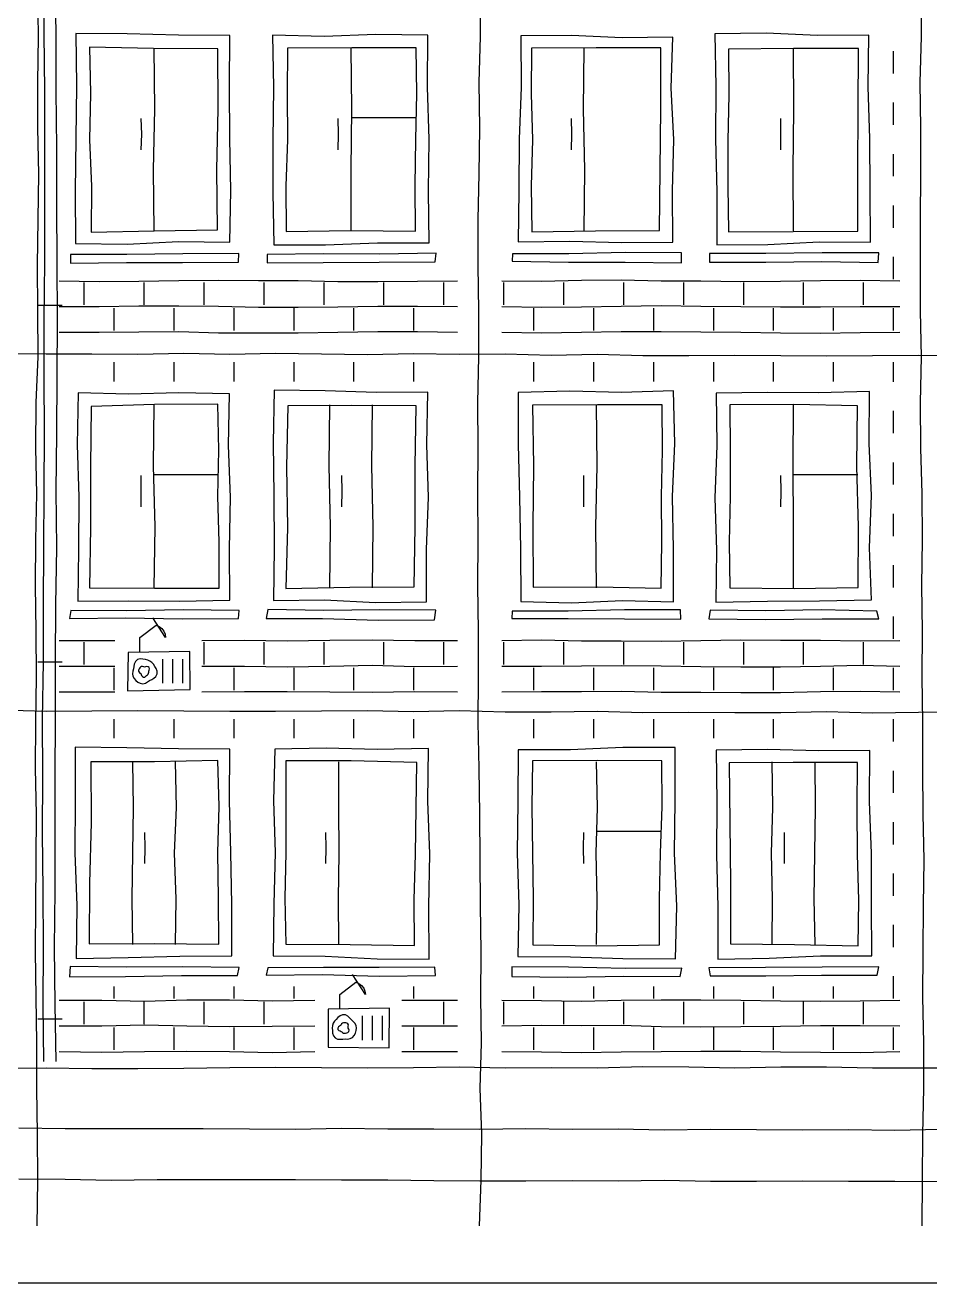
# Model space of a CAD drawing. Header units: millimetres. Extents: x 0 to 655, y 0 to 345.
# Drawn here: x 86.2 to 149.5, y 180 to 268.1 of the extents above; entities that cross this region are included whole.
import ezdxf

# ---------------------------------------------------------------- set-up
doc = ezdxf.new("R2010")
doc.units = ezdxf.units.MM
for name, color, linetype, true_color in [('01_KARKAS', 1, 'Continuous', 0xd62728), ('02_PROYOMY', 5, 'Continuous', 0x1f5fd6), ('04_KLADKA', 32, 'Continuous', 0x8c5a2b), ('05_KONDICIONERY', 6, 'Continuous', 0xc512c5), ('06_VODOSTOK', 4, 'Continuous', 0x0f9aa0), ('07_TSEKOL', 30, 'Continuous', 0xe68a00)]:
    doc.layers.add(name, color=color, linetype=linetype, true_color=true_color)

msp = doc.modelspace()

# ---------------------------------------------------------------- linework, layer by layer
at = {"layer": '01_KARKAS'}
for points in [[(87, 184), (87.046, 187.204), (87.027, 190.408), (86.983, 193.612), (86.989, 196.816), (86.933, 200.02), (86.878, 203.224), (86.912, 206.429), (86.94, 209.633), (86.949, 212.837), (86.882, 216.041), (86.903, 219.245), (86.957, 222.449), (86.925, 225.653), (86.888, 228.857), (86.922, 232.061), (86.972, 235.265), (86.92, 238.469), (86.938, 241.673), (87.064, 244.878), (87.062, 248.082), (87.037, 251.286), (87.084, 254.49), (87.112, 257.694), (87.057, 260.898), (87.054, 264.102), (87.104, 267.306), (87.052, 270.51)], [(118, 184), (118.114, 187.204), (118.156, 190.408), (118.047, 193.612), (118.13, 196.816), (118.075, 200.02), (118.112, 203.224), (118.064, 206.429), (118.038, 209.633), (118.015, 212.837), (117.979, 216.041), (117.91, 219.245), (117.932, 222.449), (117.934, 225.653), (117.878, 228.857), (117.91, 232.061), (117.877, 235.265), (117.902, 238.469), (117.869, 241.673), (117.947, 244.878), (117.947, 248.082), (117.9, 251.286), (117.91, 254.49), (117.969, 257.694), (118.024, 260.898), (117.979, 264.102), (118.056, 267.306), (118.044, 270.51)], [(149, 184), (149.026, 187.204), (149.04, 190.408), (149.117, 193.612), (149.121, 196.816), (149.061, 200.02), (149.071, 203.224), (149.103, 206.429), (149.154, 209.633), (149.068, 212.837), (149.053, 216.041), (149.051, 219.245), (148.998, 222.449), (149.018, 225.653), (148.978, 228.857), (149.022, 232.061), (148.998, 235.265), (148.901, 238.469), (148.882, 241.673), (148.967, 244.878), (148.897, 248.082), (148.882, 251.286), (148.885, 254.49), (148.909, 257.694), (148.915, 260.898), (148.857, 264.102), (148.955, 267.306), (148.973, 270.51)], [(84.412, 245.1), (87.629, 245.081), (90.845, 245.076), (94.062, 245.067), (97.278, 245.133), (100.495, 245.057), (103.711, 245.137), (106.928, 245.08), (110.144, 245.047), (113.361, 245.096), (116.577, 245.065), (119.794, 245.09), (123.01, 244.998), (126.227, 245.05), (129.443, 244.965), (132.66, 244.973), (135.876, 244.989), (139.093, 244.967), (142.309, 244.954), (145.526, 244.976), (148.742, 244.986), (151.959, 244.94)], [(84.412, 220.141), (87.629, 220.061), (90.845, 220.062), (94.062, 220.099), (97.278, 220.074), (100.495, 220.051), (103.711, 220.048), (106.928, 220.071), (110.144, 220.106), (113.361, 220.028), (116.577, 220.091), (119.794, 220.001), (123.01, 220.011), (126.227, 220.049), (129.443, 219.965), (132.66, 219.99), (135.876, 219.961), (139.093, 219.959), (142.309, 220.023), (145.526, 219.932), (148.742, 219.985), (151.959, 219.997)], [(84.412, 195.041), (87.629, 195.07), (90.845, 195.019), (94.062, 195.02), (97.278, 195.051), (100.495, 195.088), (103.711, 195.115), (106.928, 195.091), (110.144, 195.066), (113.361, 195.08), (116.577, 195.127), (119.794, 195.067), (123.01, 195.081), (126.227, 195.064), (129.443, 195.148), (132.66, 195.128), (135.876, 195.069), (139.093, 195.124), (142.309, 195.139), (145.526, 195.068), (148.742, 195.066), (151.959, 195.056)], [(83.2, 180), (86.4, 180), (89.6, 180), (92.8, 180), (96, 180), (99.2, 180), (102.4, 180), (105.6, 180), (108.8, 180), (112, 180), (115.2, 180), (118.4, 180), (121.6, 180), (124.8, 180), (128, 180), (131.2, 180), (134.4, 180), (137.6, 180), (140.8, 180), (144, 180), (147.2, 180), (150.4, 180)]]:
    msp.add_lwpolyline(points, dxfattribs=at)
at = {"layer": '02_PROYOMY'}
for points in [[(89.719, 267.528), (89.766, 263.849), (89.725, 260.17), (89.678, 256.491), (89.7, 252.813)], [(100.492, 267.396), (96.9, 267.399), (93.31, 267.496), (89.719, 267.528)], [(100.495, 252.902), (100.574, 256.526), (100.502, 260.149), (100.483, 263.773), (100.492, 267.396)], [(114.371, 267.397), (110.741, 267.46), (107.11, 267.304), (103.48, 267.402)], [(103.48, 267.402), (103.566, 263.733), (103.516, 260.063), (103.507, 256.394), (103.58, 252.725)], [(114.473, 252.854), (114.422, 256.49), (114.461, 260.126), (114.354, 263.761), (114.371, 267.397)], [(120.898, 267.363), (120.912, 263.752), (120.781, 260.143), (120.738, 256.533), (120.706, 252.923)], [(131.527, 267.277), (127.983, 267.211), (124.442, 267.387), (120.898, 267.363)], [(131.541, 252.904), (131.505, 256.497), (131.615, 260.091), (131.431, 263.684), (131.527, 267.277)], [(145.272, 267.402), (141.677, 267.392), (138.083, 267.539), (134.488, 267.501)], [(134.488, 267.501), (134.544, 263.808), (134.515, 260.115), (134.63, 256.423), (134.611, 252.73)], [(145.38, 252.916), (145.353, 256.538), (145.347, 260.159), (145.229, 263.78), (145.272, 267.402)], [(99.665, 266.44), (95.165, 266.484), (90.665, 266.561)], [(90.665, 266.561), (90.753, 263.321), (90.678, 260.08), (90.803, 256.841), (90.778, 253.6)], [(95.2, 253.7), (95.149, 257.967), (95.241, 262.233), (95.2, 266.5)], [(99.646, 253.778), (99.589, 257.999), (99.694, 262.219), (99.665, 266.44)], [(104.531, 266.495), (104.522, 263.283), (104.549, 260.07), (104.434, 256.859), (104.454, 253.647)], [(113.566, 266.513), (109.048, 266.528), (104.531, 266.495)], [(109, 253.7), (108.994, 257.967), (109.049, 262.233), (109, 266.5)], [(113.512, 253.672), (113.495, 256.883), (113.532, 260.093), (113.594, 263.303), (113.566, 266.513)], [(121.629, 266.506), (121.607, 263.29), (121.7, 260.074), (121.609, 256.858), (121.648, 253.642)], [(130.686, 266.512), (126.157, 266.523), (121.629, 266.506)], [(125.336, 253.7), (125.379, 257.967), (125.282, 262.233), (125.336, 266.5)], [(130.609, 253.713), (130.659, 257.979), (130.685, 262.245), (130.686, 266.512)], [(135.432, 266.435), (135.453, 263.234), (135.399, 260.032), (135.382, 256.831), (135.429, 253.63)], [(144.546, 266.465), (139.989, 266.467), (135.432, 266.435)], [(140, 253.7), (139.96, 257.967), (140.012, 262.233), (140, 266.5)], [(144.493, 253.676), (144.506, 257.939), (144.519, 262.202), (144.546, 266.465)], [(94.3, 259.37), (94.334, 260.465), (94.3, 261.56)], [(108.1, 259.37), (108.122, 260.465), (108.1, 261.56)], [(109, 261.636), (113.5, 261.636)], [(124.436, 259.37), (124.456, 260.465), (124.436, 261.56)], [(139.1, 259.37), (139.102, 260.465), (139.1, 261.56)], [(90.778, 253.6), (95.212, 253.703), (99.646, 253.778)], [(89.7, 252.813), (93.299, 252.756), (96.896, 252.953), (100.495, 252.902)], [(104.454, 253.647), (108.983, 253.713), (113.512, 253.672)], [(120.706, 252.923), (124.318, 252.972), (127.929, 252.872), (131.541, 252.904)], [(121.648, 253.642), (126.128, 253.709), (130.609, 253.713)], [(134.611, 252.73), (138.201, 252.74), (141.789, 252.932), (145.38, 252.916)], [(135.429, 253.63), (139.961, 253.658), (144.493, 253.676)], [(89.349, 252.033), (89.338, 251.438)], [(101.136, 252.113), (97.207, 252.1), (93.278, 252.04), (89.349, 252.033)], [(101.102, 251.515), (101.136, 252.113)], [(114.954, 252.133), (111.009, 252.075), (107.063, 252.08), (103.117, 252.032)], [(103.117, 252.032), (103.125, 251.468)], [(103.58, 252.725), (107.212, 252.711), (110.841, 252.871), (114.473, 252.854)], [(114.876, 251.534), (114.954, 252.133)], [(120.307, 252.097), (120.28, 251.569)], [(132.144, 252.164), (128.198, 252.186), (124.253, 252.089), (120.307, 252.097)], [(132.153, 251.45), (132.144, 252.164)], [(145.962, 252.161), (142.009, 252.155), (138.057, 252.117), (134.104, 252.108)], [(134.104, 252.108), (134.116, 251.516)], [(145.911, 251.493), (145.962, 252.161)], [(89.338, 251.438), (93.259, 251.48), (97.181, 251.48), (101.102, 251.515)], [(103.125, 251.468), (107.042, 251.484), (110.959, 251.508), (114.876, 251.534)], [(120.28, 251.569), (124.238, 251.505), (128.195, 251.495), (132.153, 251.45)], [(134.116, 251.516), (138.048, 251.5), (141.979, 251.542), (145.911, 251.493)], [(89.875, 242.361), (89.812, 238.708), (89.916, 235.055), (89.898, 231.402), (89.861, 227.749)], [(100.471, 242.271), (96.939, 242.363), (93.407, 242.263), (89.875, 242.361)], [(103.597, 242.528), (103.539, 238.846), (103.588, 235.164), (103.607, 231.482), (103.55, 227.8)], [(114.38, 242.388), (110.785, 242.374), (107.191, 242.483), (103.597, 242.528)], [(114.271, 227.709), (114.269, 231.379), (114.415, 235.048), (114.297, 238.719), (114.38, 242.388)], [(131.576, 242.491), (127.949, 242.378), (124.32, 242.464), (120.692, 242.386)], [(120.692, 242.386), (120.707, 238.724), (120.795, 235.063), (120.866, 231.402), (120.881, 227.74)], [(131.584, 227.704), (131.582, 231.401), (131.519, 235.097), (131.674, 238.794), (131.576, 242.491)], [(134.583, 242.32), (134.618, 238.659), (134.488, 234.998), (134.597, 231.337), (134.542, 227.676)], [(145.308, 242.437), (141.733, 242.355), (138.158, 242.367), (134.583, 242.32)], [(145.448, 227.86), (145.323, 231.503), (145.454, 235.149), (145.28, 238.792), (145.308, 242.437)], [(99.656, 241.555), (95.225, 241.527), (90.797, 241.403)], [(95.2, 228.7), (95.268, 232.967), (95.162, 237.233), (95.2, 241.5)], [(99.76, 228.656), (99.761, 231.881), (99.661, 235.105), (99.723, 238.331), (99.656, 241.555)], [(100.497, 227.82), (100.484, 231.433), (100.559, 235.046), (100.399, 238.658), (100.471, 242.271)], [(104.559, 241.437), (104.474, 237.176), (104.548, 232.913), (104.432, 228.652)], [(113.562, 241.445), (109.06, 241.461), (104.559, 241.437)], [(107.5, 228.7), (107.553, 232.967), (107.471, 237.233), (107.5, 241.5)], [(110.5, 228.7), (110.539, 232.967), (110.453, 237.233), (110.5, 241.5)], [(113.407, 228.763), (113.485, 232.99), (113.482, 237.218), (113.562, 241.445)], [(130.792, 241.518), (126.254, 241.516), (121.716, 241.481)], [(121.716, 241.481), (121.769, 237.234), (121.725, 232.986), (121.743, 228.739)], [(126.2, 228.7), (126.14, 232.967), (126.238, 237.233), (126.2, 241.5)], [(130.711, 228.678), (130.769, 231.888), (130.733, 235.098), (130.806, 238.308), (130.792, 241.518)], [(135.538, 241.504), (135.555, 238.303), (135.546, 235.102), (135.489, 231.901), (135.537, 228.7)], [(144.466, 241.451), (140.002, 241.523), (135.538, 241.504)], [(140, 228.7), (139.999, 232.967), (139.976, 237.233), (140, 241.5)], [(144.515, 228.714), (144.534, 232.959), (144.436, 237.205), (144.466, 241.451)], [(90.797, 241.403), (90.744, 237.168), (90.75, 232.933), (90.668, 228.698)], [(94.3, 234.37), (94.292, 235.465), (94.3, 236.56)], [(95.2, 236.636), (99.7, 236.636)], [(108.35, 234.37), (108.367, 235.465), (108.35, 236.56)], [(125.3, 234.37), (125.3, 235.465), (125.3, 236.56)], [(139.1, 234.37), (139.136, 235.465), (139.1, 236.56)], [(140, 236.636), (144.5, 236.636)], [(90.668, 228.698), (95.214, 228.667), (99.76, 228.656)], [(104.432, 228.652), (108.919, 228.738), (113.407, 228.763)], [(121.743, 228.739), (126.227, 228.751), (130.711, 228.678)], [(135.537, 228.7), (140.026, 228.649), (144.515, 228.714)], [(89.861, 227.749), (93.406, 227.791), (96.952, 227.748), (100.497, 227.82)], [(103.55, 227.8), (107.124, 227.844), (110.697, 227.672), (114.271, 227.709)], [(120.881, 227.74), (124.448, 227.64), (128.016, 227.805), (131.584, 227.704)], [(134.542, 227.676), (138.177, 227.767), (141.813, 227.774), (145.448, 227.86)], [(89.354, 227.11), (89.272, 226.54)], [(89.272, 226.54), (93.218, 226.579), (97.164, 226.515), (101.111, 226.551)], [(101.158, 227.092), (97.223, 227.149), (93.289, 227.083), (89.354, 227.11)], [(101.111, 226.551), (101.158, 227.092)], [(103.161, 227.162), (103.056, 226.546)], [(103.056, 226.546), (106.984, 226.545), (110.91, 226.436), (114.837, 226.452)], [(114.939, 227.125), (111.013, 227.149), (107.087, 227.114), (103.161, 227.162)], [(114.837, 226.452), (114.939, 227.125)], [(120.282, 227.065), (120.26, 226.534)], [(120.26, 226.534), (124.209, 226.532), (128.158, 226.521), (132.108, 226.502)], [(132.075, 227.152), (128.144, 227.14), (124.213, 227.047), (120.282, 227.065)], [(132.108, 226.502), (132.075, 227.152)], [(134.152, 227.123), (134.052, 226.519)], [(134.052, 226.519), (138.024, 226.477), (141.995, 226.52), (145.967, 226.507)], [(145.834, 227.067), (141.94, 227.138), (138.046, 227.07), (134.152, 227.123)], [(145.967, 226.507), (145.834, 227.067)], [(89.679, 217.522), (89.674, 213.825), (89.651, 210.127), (89.794, 206.43), (89.734, 202.733)], [(100.503, 217.382), (96.895, 217.421), (93.287, 217.47), (89.679, 217.522)], [(100.65, 202.906), (100.647, 206.526), (100.578, 210.144), (100.484, 213.762), (100.503, 217.382)], [(103.653, 217.387), (103.55, 213.768), (103.679, 210.148), (103.576, 206.53), (103.549, 202.911)], [(114.422, 217.434), (110.833, 217.367), (107.242, 217.454), (103.653, 217.387)], [(114.462, 202.677), (114.446, 206.366), (114.508, 210.055), (114.371, 213.744), (114.422, 217.434)], [(120.699, 217.35), (120.678, 213.728), (120.628, 210.106), (120.746, 206.484), (120.682, 202.863)], [(131.702, 217.503), (128.034, 217.494), (124.367, 217.346), (120.699, 217.35)], [(131.714, 202.697), (131.811, 206.399), (131.66, 210.1), (131.702, 213.802), (131.702, 217.503)], [(145.334, 217.295), (141.747, 217.279), (138.161, 217.353), (134.574, 217.318)], [(134.574, 217.318), (134.629, 213.657), (134.601, 209.994), (134.694, 206.333), (134.7, 202.671)], [(145.483, 202.909), (145.456, 206.506), (145.454, 210.102), (145.32, 213.698), (145.334, 217.295)], [(90.773, 216.5), (90.782, 212.253), (90.682, 208.007), (90.66, 203.76)], [(99.667, 216.59), (95.221, 216.507), (90.773, 216.5)], [(93.7, 203.7), (93.655, 206.9), (93.71, 210.1), (93.749, 213.3), (93.7, 216.5)], [(96.7, 203.7), (96.749, 206.9), (96.629, 210.1), (96.773, 213.3), (96.7, 216.5)], [(99.732, 203.724), (99.712, 206.94), (99.664, 210.157), (99.754, 213.374), (99.667, 216.59)], [(104.425, 216.568), (104.421, 213.36), (104.424, 210.152), (104.366, 206.945), (104.418, 203.737)], [(113.596, 216.45), (109.011, 216.56), (104.425, 216.568)], [(108.136, 203.7), (108.122, 206.9), (108.161, 210.1), (108.15, 213.3), (108.136, 216.5)], [(113.445, 203.623), (113.426, 206.83), (113.507, 210.036), (113.562, 213.243), (113.596, 216.45)], [(121.704, 216.573), (121.67, 213.352), (121.711, 210.131), (121.749, 206.91), (121.731, 203.69)], [(130.757, 216.572), (126.23, 216.594), (121.704, 216.573)], [(126.2, 203.7), (126.237, 206.9), (126.171, 210.1), (126.256, 213.3), (126.2, 216.5)], [(130.604, 203.671), (130.605, 206.896), (130.676, 210.121), (130.788, 213.346), (130.757, 216.572)], [(144.474, 216.453), (139.977, 216.447), (135.481, 216.424)], [(135.481, 216.424), (135.525, 212.203), (135.568, 207.981), (135.586, 203.76)], [(138.5, 203.7), (138.514, 206.9), (138.449, 210.1), (138.539, 213.3), (138.5, 216.5)], [(141.5, 203.7), (141.446, 206.9), (141.494, 210.1), (141.541, 213.3), (141.5, 216.5)], [(144.514, 203.601), (144.556, 206.814), (144.462, 210.027), (144.459, 213.24), (144.474, 216.453)], [(94.55, 209.37), (94.565, 210.465), (94.55, 211.56)], [(107.236, 209.37), (107.261, 210.465), (107.236, 211.56)], [(125.3, 209.37), (125.279, 210.465), (125.3, 211.56)], [(126.2, 211.636), (130.7, 211.636)], [(139.35, 209.37), (139.349, 210.465), (139.35, 211.56)], [(90.66, 203.76), (95.196, 203.768), (99.732, 203.724)], [(104.418, 203.737), (108.932, 203.71), (113.445, 203.623)], [(121.731, 203.69), (126.167, 203.614), (130.604, 203.671)], [(135.586, 203.76), (140.051, 203.706), (144.514, 203.601)], [(89.734, 202.733), (93.373, 202.785), (97.01, 202.892), (100.65, 202.906)], [(103.549, 202.911), (107.187, 202.877), (110.823, 202.694), (114.462, 202.677)], [(120.682, 202.863), (124.36, 202.833), (128.036, 202.717), (131.714, 202.697)], [(134.7, 202.671), (138.295, 202.743), (141.887, 202.898), (145.483, 202.909)], [(89.327, 202.157), (89.271, 201.442)], [(101.161, 202.084), (97.217, 202.148), (93.272, 202.105), (89.327, 202.157)], [(101.041, 201.533), (101.161, 202.084)], [(103.159, 202.071), (103.052, 201.554)], [(114.855, 202.111), (110.956, 202.084), (107.057, 202.096), (103.159, 202.071)], [(114.907, 201.542), (114.855, 202.111)], [(120.268, 202.132), (120.255, 201.454)], [(132.166, 202.037), (128.2, 202.027), (124.234, 202.119), (120.268, 202.132)], [(132.044, 201.469), (132.166, 202.037)], [(145.959, 202.128), (141.995, 202.108), (138.03, 202.092), (134.066, 202.068)], [(134.066, 202.068), (134.146, 201.503)], [(145.858, 201.551), (145.959, 202.128)], [(89.271, 201.442), (93.194, 201.452), (97.117, 201.541), (101.041, 201.533)], [(103.052, 201.554), (107.004, 201.602), (110.955, 201.495), (114.907, 201.542)], [(120.255, 201.454), (124.184, 201.423), (128.114, 201.479), (132.044, 201.469)], [(134.146, 201.503), (138.05, 201.502), (141.954, 201.55), (145.858, 201.551)]]:
    msp.add_lwpolyline(points, dxfattribs=at)
at = {"layer": '04_KLADKA'}
for points in [[(147, 264.72), (147, 266.28)], [(147, 261.12), (147, 262.68)], [(147, 257.52), (147, 259.08)], [(147, 253.92), (147, 255.48)], [(147, 250.32), (147, 251.88)], [(88.55, 250.2), (91.34, 250.151), (94.13, 250.174), (96.92, 250.214), (99.71, 250.255), (102.5, 250.223), (105.29, 250.215), (108.08, 250.144), (110.87, 250.149), (113.66, 250.174), (116.45, 250.2)], [(119.55, 250.2), (122.34, 250.186), (125.13, 250.245), (127.92, 250.263), (130.71, 250.204), (133.5, 250.187), (136.29, 250.15), (139.08, 250.176), (141.87, 250.221), (144.66, 250.255), (147.45, 250.2)], [(90.3, 248.52), (90.3, 250.08)], [(94.5, 248.52), (94.5, 250.08)], [(98.7, 248.52), (98.7, 250.08)], [(102.9, 248.52), (102.9, 250.08)], [(107.1, 248.52), (107.1, 250.08)], [(111.3, 248.52), (111.3, 250.08)], [(115.5, 248.52), (115.5, 250.08)], [(119.7, 248.52), (119.7, 250.08)], [(123.9, 248.52), (123.9, 250.08)], [(128.1, 248.52), (128.1, 250.08)], [(132.3, 248.52), (132.3, 250.08)], [(136.5, 248.52), (136.5, 250.08)], [(140.7, 248.52), (140.7, 250.08)], [(144.9, 248.52), (144.9, 250.08)], [(88.55, 248.4), (91.34, 248.399), (94.13, 248.442), (96.92, 248.441), (99.71, 248.432), (102.5, 248.36), (105.29, 248.356), (108.08, 248.382), (110.87, 248.42), (113.66, 248.419), (116.45, 248.4)], [(92.4, 246.72), (92.4, 248.28)], [(96.6, 246.72), (96.6, 248.28)], [(100.8, 246.72), (100.8, 248.28)], [(105, 246.72), (105, 248.28)], [(109.2, 246.72), (109.2, 248.28)], [(113.4, 246.72), (113.4, 248.28)], [(119.55, 248.4), (122.34, 248.342), (125.13, 248.382), (127.92, 248.431), (130.71, 248.46), (133.5, 248.432), (136.29, 248.392), (139.08, 248.369), (141.87, 248.387), (144.66, 248.391), (147.45, 248.4)], [(121.8, 246.72), (121.8, 248.28)], [(126, 246.72), (126, 248.28)], [(130.2, 246.72), (130.2, 248.28)], [(134.4, 246.72), (134.4, 248.28)], [(138.6, 246.72), (138.6, 248.28)], [(142.8, 246.72), (142.8, 248.28)], [(147, 246.72), (147, 248.28)], [(88.55, 246.6), (91.34, 246.609), (94.13, 246.635), (96.92, 246.639), (99.71, 246.56), (102.5, 246.562), (105.29, 246.555), (108.08, 246.596), (110.87, 246.642), (113.66, 246.653), (116.45, 246.6)], [(119.55, 246.6), (122.34, 246.563), (125.13, 246.597), (127.92, 246.64), (130.71, 246.654), (133.5, 246.625), (136.29, 246.609), (139.08, 246.546), (141.87, 246.534), (144.66, 246.576), (147.45, 246.6)], [(92.4, 243.15), (92.4, 244.5)], [(96.6, 243.15), (96.6, 244.5)], [(100.8, 243.15), (100.8, 244.5)], [(105, 243.15), (105, 244.5)], [(109.2, 243.15), (109.2, 244.5)], [(113.4, 243.15), (113.4, 244.5)], [(121.8, 243.15), (121.8, 244.5)], [(126, 243.15), (126, 244.5)], [(130.2, 243.15), (130.2, 244.5)], [(134.4, 243.15), (134.4, 244.5)], [(138.6, 243.15), (138.6, 244.5)], [(142.8, 243.15), (142.8, 244.5)], [(147, 243.12), (147, 244.5)], [(147, 239.52), (147, 241.08)], [(147, 235.92), (147, 237.48)], [(147, 232.32), (147, 233.88)], [(147, 228.72), (147, 230.28)], [(147, 225.12), (147, 226.68)], [(88.55, 225), (92.45, 225)], [(90.3, 223.32), (90.3, 224.88)], [(98.55, 225), (101.533, 225.021), (104.517, 224.977), (107.5, 225.018), (110.483, 225.055), (113.467, 225.004), (116.45, 225)], [(98.7, 223.32), (98.7, 224.88)], [(102.9, 223.32), (102.9, 224.88)], [(107.1, 223.32), (107.1, 224.88)], [(111.3, 223.32), (111.3, 224.88)], [(115.5, 223.32), (115.5, 224.88)], [(119.55, 225), (122.34, 225.05), (125.13, 224.986), (127.92, 224.979), (130.71, 224.962), (133.5, 224.992), (136.29, 225.047), (139.08, 225.033), (141.87, 225.025), (144.66, 224.969), (147.45, 225)], [(119.7, 223.32), (119.7, 224.88)], [(123.9, 223.32), (123.9, 224.88)], [(128.1, 223.32), (128.1, 224.88)], [(132.3, 223.32), (132.3, 224.88)], [(136.5, 223.32), (136.5, 224.88)], [(140.7, 223.32), (140.7, 224.88)], [(144.9, 223.32), (144.9, 224.88)], [(88.55, 223.2), (92.45, 223.2)], [(92.4, 221.52), (92.4, 223.08)], [(98.55, 223.2), (101.533, 223.191), (104.517, 223.157), (107.5, 223.213), (110.483, 223.266), (113.467, 223.189), (116.45, 223.2)], [(100.8, 221.52), (100.8, 223.08)], [(105, 221.52), (105, 223.08)], [(109.2, 221.52), (109.2, 223.08)], [(113.4, 221.52), (113.4, 223.08)], [(119.55, 223.2), (122.34, 223.209), (125.13, 223.215), (127.92, 223.259), (130.71, 223.235), (133.5, 223.177), (136.29, 223.151), (139.08, 223.154), (141.87, 223.204), (144.66, 223.262), (147.45, 223.2)], [(121.8, 221.52), (121.8, 223.08)], [(126, 221.52), (126, 223.08)], [(130.2, 221.52), (130.2, 223.08)], [(134.4, 221.52), (134.4, 223.08)], [(138.6, 221.52), (138.6, 223.08)], [(142.8, 221.52), (142.8, 223.08)], [(147, 221.52), (147, 223.08)], [(88.55, 221.4), (92.45, 221.4)], [(98.55, 221.4), (101.533, 221.42), (104.517, 221.439), (107.5, 221.395), (110.483, 221.38), (113.467, 221.421), (116.45, 221.4)], [(119.55, 221.4), (122.34, 221.418), (125.13, 221.437), (127.92, 221.457), (130.71, 221.384), (133.5, 221.39), (136.29, 221.36), (139.08, 221.362), (141.87, 221.428), (144.66, 221.443), (147.45, 221.4)], [(92.4, 218.15), (92.4, 219.48)], [(96.6, 218.15), (96.6, 219.48)], [(100.8, 218.15), (100.8, 219.48)], [(105, 218.15), (105, 219.48)], [(109.2, 218.15), (109.2, 219.48)], [(113.4, 218.15), (113.4, 219.48)], [(121.8, 218.15), (121.8, 219.48)], [(126, 218.15), (126, 219.48)], [(130.2, 218.15), (130.2, 219.48)], [(134.4, 218.15), (134.4, 219.48)], [(138.6, 218.15), (138.6, 219.48)], [(142.8, 218.15), (142.8, 219.48)], [(147, 217.92), (147, 219.48)], [(147, 214.32), (147, 215.88)], [(147, 210.72), (147, 212.28)], [(147, 207.12), (147, 208.68)], [(147, 203.52), (147, 205.08)], [(147, 199.92), (147, 201.48)], [(92.4, 199.92), (92.4, 200.75)], [(96.6, 199.92), (96.6, 200.75)], [(100.8, 199.92), (100.8, 200.75)], [(105, 199.92), (105, 200.75)], [(113.4, 199.92), (113.4, 200.75)], [(121.8, 199.92), (121.8, 200.75)], [(126, 199.92), (126, 200.75)], [(130.2, 199.92), (130.2, 200.75)], [(134.4, 199.92), (134.4, 200.75)], [(138.6, 199.92), (138.6, 200.75)], [(142.8, 199.92), (142.8, 200.75)], [(88.55, 199.8), (91.533, 199.801), (94.517, 199.743), (97.5, 199.817), (100.483, 199.825), (103.467, 199.766), (106.45, 199.8)], [(90.3, 198.12), (90.3, 199.68)], [(94.5, 198.12), (94.5, 199.68)], [(98.7, 198.12), (98.7, 199.68)], [(102.9, 198.12), (102.9, 199.68)], [(112.55, 199.8), (116.45, 199.8)], [(115.5, 198.12), (115.5, 199.68)], [(119.55, 199.8), (122.34, 199.775), (125.13, 199.745), (127.92, 199.797), (130.71, 199.836), (133.5, 199.824), (136.29, 199.8), (139.08, 199.755), (141.87, 199.737), (144.66, 199.768), (147.45, 199.8)], [(119.7, 198.12), (119.7, 199.68)], [(123.9, 198.12), (123.9, 199.68)], [(128.1, 198.12), (128.1, 199.68)], [(132.3, 198.12), (132.3, 199.68)], [(136.5, 198.12), (136.5, 199.68)], [(140.7, 198.12), (140.7, 199.68)], [(144.9, 198.12), (144.9, 199.68)], [(88.55, 198), (91.533, 198.004), (94.517, 198.066), (97.5, 198.008), (100.483, 197.964), (103.467, 197.988), (106.45, 198)], [(92.4, 196.32), (92.4, 197.88)], [(96.6, 196.32), (96.6, 197.88)], [(100.8, 196.32), (100.8, 197.88)], [(105, 196.32), (105, 197.88)], [(112.55, 198), (116.45, 198)], [(113.4, 196.32), (113.4, 197.88)], [(119.55, 198), (122.34, 198.049), (125.13, 198.034), (127.92, 198.044), (130.71, 197.962), (133.5, 197.936), (136.29, 197.968), (139.08, 197.99), (141.87, 198.032), (144.66, 198.038), (147.45, 198)], [(121.8, 196.32), (121.8, 197.88)], [(126, 196.32), (126, 197.88)], [(130.2, 196.32), (130.2, 197.88)], [(134.4, 196.32), (134.4, 197.88)], [(138.6, 196.32), (138.6, 197.88)], [(142.8, 196.32), (142.8, 197.88)], [(147, 196.32), (147, 197.88)], [(88.55, 196.2), (91.533, 196.154), (94.517, 196.201), (97.5, 196.238), (100.483, 196.214), (103.467, 196.136), (106.45, 196.2)], [(112.55, 196.2), (116.45, 196.2)], [(119.55, 196.2), (122.34, 196.173), (125.13, 196.135), (127.92, 196.188), (130.71, 196.202), (133.5, 196.233), (136.29, 196.236), (139.08, 196.192), (141.87, 196.151), (144.66, 196.145), (147.45, 196.2)]]:
    msp.add_lwpolyline(points, dxfattribs=at)
at = {"layer": '05_KONDICIONERY'}
for points in [[(96, 225.2), (95.1, 226.6)], [(94.2, 225.2), (95.333, 226.069)], [(95.333, 226.069), (95.55, 225.979)], [(95.55, 225.979), (95.736, 225.836)], [(95.736, 225.836), (95.879, 225.65)], [(95.879, 225.65), (95.969, 225.433)], [(94.2, 224.2), (94.2, 225.2)], [(95.969, 225.433), (96, 225.2)], [(93.381, 224.162), (93.343, 221.477)], [(97.691, 224.219), (93.381, 224.162)], [(97.723, 221.564), (97.691, 224.219)], [(95.8, 222), (95.8, 223.7)], [(96.5, 222), (96.5, 223.7)], [(97.2, 222), (97.2, 223.7)], [(93.343, 221.477), (97.723, 221.564)], [(108.2, 200.2), (109.333, 201.069)], [(110, 200.2), (109.1, 201.6)], [(109.333, 201.069), (109.55, 200.979)], [(109.55, 200.979), (109.736, 200.836)], [(108.2, 199.2), (108.2, 200.2)], [(109.736, 200.836), (109.879, 200.65)], [(109.879, 200.65), (109.969, 200.433)], [(109.969, 200.433), (110, 200.2)], [(111.688, 199.234), (107.386, 199.175)], [(107.386, 199.175), (107.388, 196.5)], [(111.663, 196.47), (111.688, 199.234)], [(109.8, 197), (109.8, 198.7)], [(110.5, 197), (110.5, 198.7)], [(111.2, 197), (111.2, 198.7)], [(107.388, 196.5), (111.663, 196.47)]]:
    msp.add_lwpolyline(points, dxfattribs=at)
for points in [[(95.404, 222.85), (95.342, 223.029), (95.26, 223.188), (95.166, 223.334), (95.05, 223.461), (94.907, 223.556), (94.749, 223.617), (94.585, 223.662), (94.41, 223.703), (94.219, 223.715), (94.032, 223.661), (93.889, 223.528), (93.812, 223.35), (93.777, 223.172), (93.746, 223.01), (93.704, 222.85), (93.68, 222.676), (93.707, 222.497), (93.791, 222.335), (93.913, 222.198), (94.057, 222.084), (94.224, 222), (94.408, 221.972), (94.588, 222.012), (94.744, 222.099), (94.882, 222.189), (95.027, 222.265), (95.187, 222.351), (95.33, 222.48), (95.408, 222.657), (95.404, 222.85)], [(94.832, 222.85), (94.852, 222.925), (94.867, 223.013), (94.848, 223.103), (94.78, 223.161), (94.685, 223.171), (94.598, 223.152), (94.531, 223.141), (94.468, 223.156), (94.393, 223.178), (94.313, 223.175), (94.242, 223.136), (94.189, 223.076), (94.147, 223.007), (94.116, 222.932), (94.112, 222.85), (94.148, 222.775), (94.209, 222.721), (94.265, 222.679), (94.298, 222.626), (94.325, 222.547), (94.376, 222.467), (94.455, 222.425), (94.543, 222.44), (94.616, 222.493), (94.673, 222.551), (94.724, 222.601), (94.772, 222.653), (94.805, 222.714), (94.82, 222.782), (94.832, 222.85)], [(109.383, 197.85), (109.347, 198.03), (109.253, 198.185), (109.131, 198.309), (109.015, 198.422), (108.903, 198.549), (108.77, 198.681), (108.597, 198.77), (108.403, 198.774), (108.225, 198.698), (108.078, 198.581), (107.953, 198.457), (107.841, 198.329), (107.751, 198.183), (107.7, 198.02), (107.683, 197.85), (107.684, 197.677), (107.7, 197.494), (107.756, 197.309), (107.877, 197.158), (108.053, 197.077), (108.245, 197.064), (108.419, 197.079), (108.581, 197.084), (108.75, 197.081), (108.928, 197.109), (109.091, 197.194), (109.216, 197.33), (109.304, 197.492), (109.363, 197.667), (109.383, 197.85)], [(108.793, 197.85), (108.783, 197.91), (108.798, 197.983), (108.805, 198.072), (108.773, 198.154), (108.704, 198.203), (108.62, 198.219), (108.539, 198.218), (108.462, 198.21), (108.39, 198.187), (108.332, 198.141), (108.291, 198.083), (108.252, 198.03), (108.195, 197.986), (108.124, 197.93), (108.073, 197.85), (108.078, 197.76), (108.14, 197.69), (108.222, 197.648), (108.292, 197.618), (108.344, 197.58), (108.397, 197.534), (108.463, 197.502), (108.537, 197.494), (108.613, 197.503), (108.692, 197.518), (108.772, 197.547), (108.834, 197.607), (108.853, 197.693), (108.828, 197.78), (108.793, 197.85)]]:
    msp.add_lwpolyline(points, close=True, dxfattribs=at)
at = {"layer": '06_VODOSTOK'}
for points in [[(87.475, 195.5), (87.426, 199.5), (87.45, 203.5), (87.43, 207.5), (87.378, 211.5), (87.403, 215.5), (87.382, 219.5), (87.441, 223.5), (87.458, 227.5), (87.467, 231.5), (87.493, 235.5), (87.508, 239.5), (87.5, 243.5), (87.499, 247.5), (87.546, 251.5), (87.54, 255.5), (87.549, 259.5), (87.554, 263.5), (87.487, 267.5), (87.513, 271.5)], [(88.325, 195.5), (88.261, 199.5), (88.23, 203.5), (88.273, 207.5), (88.274, 211.5), (88.274, 215.5), (88.291, 219.5), (88.288, 223.5), (88.319, 227.5), (88.377, 231.5), (88.345, 235.5), (88.388, 239.5), (88.412, 243.5), (88.422, 247.5), (88.407, 251.5), (88.384, 255.5), (88.391, 259.5), (88.348, 263.5), (88.329, 267.5), (88.274, 271.5)], [(87.05, 248.5), (88.75, 248.5)], [(87.05, 223.5), (88.75, 223.5)], [(87.05, 198.5), (88.75, 198.5)]]:
    msp.add_lwpolyline(points, dxfattribs=at)
at = {"layer": '07_TSEKOL'}
for points in [[(85.729, 190.868), (88.958, 190.824), (92.188, 190.814), (95.417, 190.818), (98.646, 190.82), (101.875, 190.791), (105.104, 190.767), (108.333, 190.834), (111.562, 190.779), (114.792, 190.783), (118.021, 190.759), (121.25, 190.807), (124.479, 190.775), (127.708, 190.786), (130.938, 190.727), (134.167, 190.766), (137.396, 190.734), (140.625, 190.713), (143.854, 190.743), (147.083, 190.694), (150.312, 190.763)], [(85.729, 187.285), (88.958, 187.254), (92.188, 187.197), (95.417, 187.25), (98.646, 187.25), (101.875, 187.242), (105.104, 187.23), (108.333, 187.216), (111.562, 187.212), (114.792, 187.177), (118.021, 187.138), (121.25, 187.145), (124.479, 187.159), (127.708, 187.155), (130.938, 187.191), (134.167, 187.132), (137.396, 187.133), (140.625, 187.156), (143.854, 187.113), (147.083, 187.117), (150.312, 187.098)]]:
    msp.add_lwpolyline(points, dxfattribs=at)

doc.saveas('drawing.dxf')
